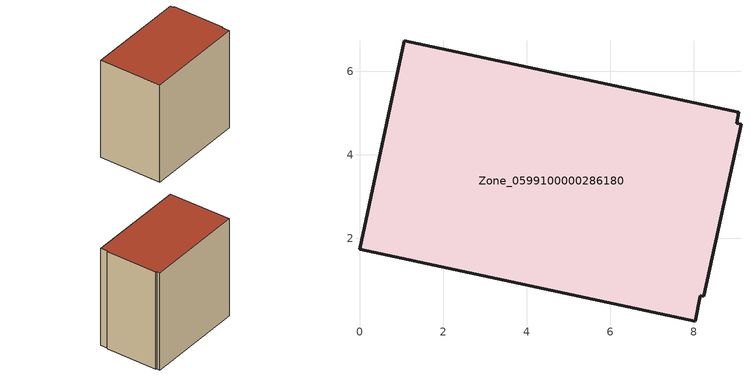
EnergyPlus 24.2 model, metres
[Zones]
Zone_0599100000286180
 floor ground (C_G): 0,1.73 1.07,6.72 9.09,5.01 9.03,4.75 9.13,4.73 8.24,0.61 8.16,0.62 8.03,0.02 z0
 wall outside (C_F): 1.07,6.72 0,1.73 8.03,0.02 8.16,0.62 8.24,0.61 9.13,4.73 9.03,4.75 9.09,5.01 1.07,6.72 z0:8.22
 roof outside (C_R): 9.13,4.73 9.03,4.75 9.09,5.01 1.07,6.72 0,1.73 8.03,0.02 8.16,0.62 8.24,0.61 z8.22
[BUILDING]
Pand.0599100000286180: North Axis=0; Terrain=City; Loads Convergence Tolerance Value=0.04; Temperature Convergence Tolerance Value=0.4; Solar Distribution=FullExterior; Maximum Number of Warmup Days=25; Minimum Number of Warmup Days=1
[Site:Location]
Rotterdam.The.Hague.AP_ZH_NLD Design_Conditions: Latitude=51.96; Longitude=4.45; Time Zone=1; Elevation=-4.5
[SITE:GROUNDTEMPERATURE:BUILDINGSURFACE]
18, 18, 18, 18, 18, 18, 18, 18, 18, 18, 18, 18
[MATERIAL] Thermal Absorptance=0.9; Solar Absorptance=0.7; Visible Absorptance=0.7
Name | Roughness | Thickness | Conductivity | Density | Specific Heat
G.TI.1975-1991 | MediumSmooth | 0.15 | 0.288461 | 540 | 1210
F.TI.1975-1991 | Rough | 0.3 | 0.230769 | 1920 | 840
R.TI.1975-1991 | MediumRough | 0.2 | 0.153846 | 1500 | 1000
[CONSTRUCTION]
C_G: G.TI.1975-1991
C_F: F.TI.1975-1991
C_R: R.TI.1975-1991
[ZONE]
Zone_0599100000286180: Type=1; Multiplier=1; Ceiling Height=Autocalculate; Volume=Autocalculate; Floor Area=autocalculate; Part of Total Floor Area=Yes
[ZONEINFILTRATION:DESIGNFLOWRATE]
Infil_Zone_0599100000286180: Zone or ZoneList or Space or SpaceList=Zone_0599100000286180; Schedule=AlwaysOn; Design Flow Rate Calculation Method=Flow/Area; Flow Rate per Floor Area=0.003; Constant Term Coefficient=1; Temperature Term Coefficient=0; Velocity Term Coefficient=0; Velocity Squared Term Coefficient=0
[HVACTEMPLATE:ZONE:IDEALLOADSAIRSYSTEM]
Zone_0599100000286180: Maximum Heating Supply Air Temperature=50; Minimum Cooling Supply Air Temperature=13; Maximum Heating Supply Air Humidity Ratio=0.0156; Minimum Cooling Supply Air Humidity Ratio=0.0077; Heating Limit=NoLimit; Cooling Limit=NoLimit; Dehumidification Control Type=ConstantSensibleHeatRatio; Cooling Sensible Heat Ratio=0.7; Dehumidification Setpoint=60; Humidification Control Type=None; Humidification Setpoint=30; Outdoor Air Method=None; Outdoor Air Flow Rate per Person=0.00944; Outdoor Air Flow Rate per Zone Floor Area=0; Outdoor Air Flow Rate per Zone=0; Demand Controlled Ventilation Type=None; Outdoor Air Economizer Type=NoEconomizer; Heat Recovery Type=None; Sensible Heat Recovery Effectiveness=0.7; Latent Heat Recovery Effectiveness=0.65
[ZONECONTROL:THERMOSTAT]
ThermostatControl_Zone_0599100000286180: Zone or ZoneList=Zone_0599100000286180; Control Type Schedule=DualSetpointControlType; Control 1=Thermostat_Zone_0599100000286180; Temperature Difference Between Cutout And Setpoint=0
[THERMOSTATSETPOINT:DUALSETPOINT]
Thermostat_Zone_0599100000286180: Heating Setpoint Temperature Schedule=HeatingSetpoint_Zone_0599100000286180; Cooling Setpoint Temperature Schedule=CoolingSetpoint_Zone_0599100000286180
[SCHEDULE:COMPACT]
HeatingSetpoint_Zone_0599100000286180: Through: 12/31, For: AllDays, Until: 24:00, 21
CoolingSetpoint_Zone_0599100000286180: Through: 12/31, For: AllDays, Until: 24:00, 24
DualSetpointControlType: Through: 12/31, For: AllDays, Until: 24:00, 4
AlwaysOn: Through: 12/31, For: AllDays, Until: 24:00, 1
